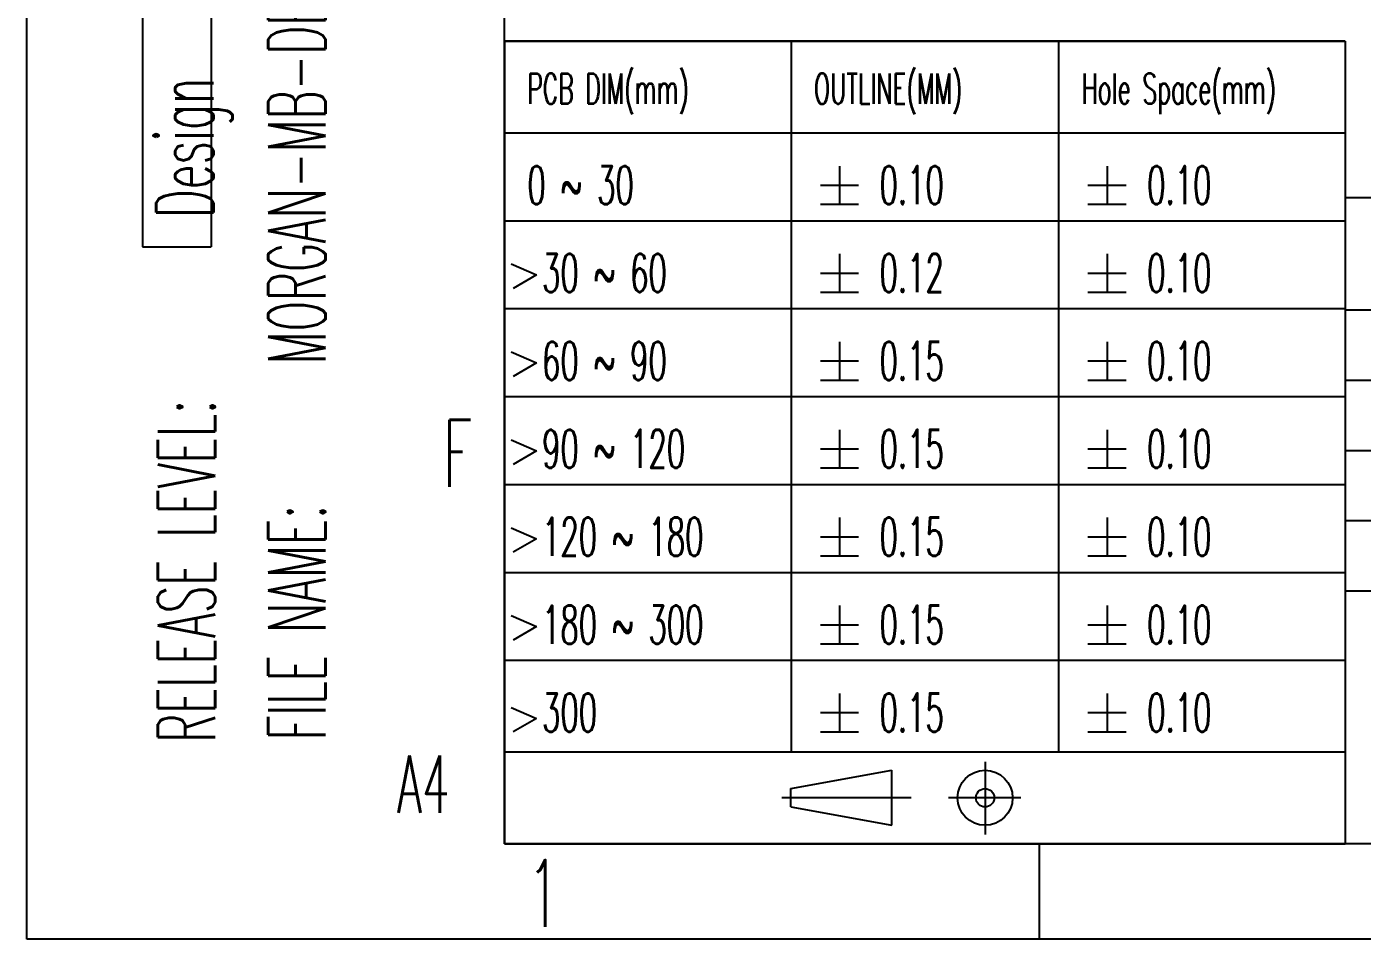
# Model space of a CAD drawing. Header units: millimetres. Extents: x 0 to 210, y 0 to 297.
# Drawn here: x 0 to 69.9, y 0 to 47.8 of the extents above; entities that cross this region are included whole.
import ezdxf

# ---------------------------------------------------------------- set-up
doc = ezdxf.new("R2010")
doc.units = ezdxf.units.MM
doc.header["$LTSCALE"] = 19.36
doc.linetypes.add('CENTER', pattern=[0.6, 0.375, -0.075, 0.075, -0.075])
doc.layers.get('0').update_dxf_attribs({"linetype": 'CONTINUOUS'})
doc.layers.add('DEFAULT_1', color=7, linetype='CENTER')
doc.layers.add('備註', color=1, linetype='CONTINUOUS')
doc.styles.get("Standard").update_dxf_attribs({"font": 'SIMPLEX.SHX', "width": 0.56})

# ---------------------------------------------------------------- blocks, each defined once
blk = doc.blocks.new('1ST_ANG_BL0', base_point=(45.772, 7.382))
at = {"color": 7}
for p, q in [((39.992, 7.882), (45.272, 8.842)), ((45.272, 5.962), (45.272, 8.842)), ((39.992, 6.922), (39.992, 7.882)), ((39.992, 6.922), (45.272, 5.962))]:
    blk.add_line(p, q, dxfattribs=at)
for radius in [1.44, 0.48]:
    blk.add_circle((50.152, 7.402), radius, dxfattribs=at)
at = {"layer": 'DEFAULT_1', "color": 2, "linetype": 'CENTER'}
for p, q in [((50.152, 9.282), (50.152, 5.482)), ((46.28, 7.402), (39.512, 7.402)), ((52.032, 7.402), (48.232, 7.402))]:
    blk.add_line(p, q, dxfattribs=at)

msp = doc.modelspace()

# ---------------------------------------------------------------- linework, layer by layer
at = {"color": 2}
for p, q in [((0, 0.009), (0, 297.009)), ((25, 47.009), (69, 47.009)), ((25, 47.009), (25, 5.009)), ((40, 47.009), (40, 9.809)), ((54, 47.009), (54, 9.809)), ((25, 42.209), (69, 42.209)), ((42.534, 40.471), (42.534, 38.471)), ((56.534, 40.471), (56.534, 38.471)), ((41.534, 39.471), (43.534, 39.471)), ((55.534, 39.471), (57.534, 39.471)), ((41.534, 38.471), (43.534, 38.471)), ((55.534, 38.471), (57.534, 38.471)), ((25, 37.609), (69, 37.609)), ((42.534, 35.871), (42.534, 33.871)), ((56.534, 35.871), (56.534, 33.871)), ((41.534, 34.871), (43.534, 34.871)), ((55.534, 34.871), (57.534, 34.871)), ((41.534, 33.871), (43.534, 33.871)), ((55.534, 33.871), (57.534, 33.871)), ((25, 33.009), (69, 33.009)), ((42.534, 31.271), (42.534, 29.271)), ((56.534, 31.271), (56.534, 29.271)), ((41.534, 30.271), (43.534, 30.271)), ((55.534, 30.271), (57.534, 30.271)), ((41.534, 29.271), (43.534, 29.271)), ((55.534, 29.271), (57.534, 29.271)), ((25, 28.409), (69, 28.409)), ((42.534, 26.671), (42.534, 24.671)), ((56.534, 26.671), (56.534, 24.671)), ((41.534, 25.671), (43.534, 25.671)), ((55.534, 25.671), (57.534, 25.671)), ((41.534, 24.671), (43.534, 24.671)), ((55.534, 24.671), (57.534, 24.671)), ((25, 23.809), (69, 23.809)), ((42.534, 22.071), (42.534, 20.071)), ((56.534, 22.071), (56.534, 20.071)), ((41.534, 21.071), (43.534, 21.071)), ((55.534, 21.071), (57.534, 21.071)), ((41.534, 20.071), (43.534, 20.071)), ((55.534, 20.071), (57.534, 20.071)), ((25, 19.209), (69, 19.209)), ((42.534, 17.471), (42.534, 15.471)), ((56.534, 17.471), (56.534, 15.471)), ((41.534, 16.471), (43.534, 16.471)), ((55.534, 16.471), (57.534, 16.471)), ((41.534, 15.471), (43.534, 15.471)), ((55.534, 15.471), (57.534, 15.471)), ((25, 14.609), (69, 14.609)), ((42.534, 12.871), (42.534, 10.871)), ((56.534, 12.871), (56.534, 10.871)), ((41.534, 11.871), (43.534, 11.871)), ((55.534, 11.871), (57.534, 11.871)), ((41.534, 10.871), (43.534, 10.871)), ((55.534, 10.871), (57.534, 10.871)), ((25, 9.809), (69, 9.809)), ((25, 5.009), (69, 5.009)), ((53, 0.009), (53, 5.009)), ((210, 0.009), (0, 0.009))]:
    msp.add_line(p, q, dxfattribs=at)
at = {"color": 7}
for p, q in [((25, 5.009), (25, 292.009)), ((69, 47.009), (25, 47.009)), ((205, 5.009), (25, 5.009))]:
    msp.add_line(p, q, dxfattribs=at)
at = {"color": 3}
for p, q in [((6.052, 65.243), (6.052, 36.243)), ((9.652, 65.243), (9.652, 36.243)), ((6.052, 36.243), (9.652, 36.243))]:
    msp.add_line(p, q, dxfattribs=at)
for p, q in [((69, 47.009), (69, 5.009)), ((69, 38.826), (205, 38.826)), ((69, 32.944), (122.665, 32.944)), ((69, 29.269), (104.286, 29.269)), ((69, 25.593), (104.286, 25.593)), ((69, 21.917), (122.665, 21.917)), ((69, 18.242), (104.286, 18.242))]:
    msp.add_line(p, q)
at = {"layer": '備註', "color": 2}
for p, q in [((25.358, 35.345), (26.684, 34.77)), ((26.684, 34.77), (25.463, 34.059)), ((25.358, 30.745), (26.684, 30.17)), ((26.684, 30.17), (25.463, 29.459)), ((25.358, 26.145), (26.684, 25.57)), ((26.684, 25.57), (25.463, 24.859)), ((25.358, 21.545), (26.684, 20.97)), ((26.684, 20.97), (25.463, 20.259)), ((25.358, 16.945), (26.684, 16.37)), ((26.684, 16.37), (25.463, 15.659)), ((25.358, 12.145), (26.684, 11.57)), ((26.684, 11.57), (25.463, 10.859))]:
    msp.add_line(p, q, dxfattribs=at)

# ---------------------------------------------------------------- block references
at = {"color": 2}
msp.add_blockref('1ST_ANG_BL0', (45.772, 7.392), dxfattribs=at)

# ---------------------------------------------------------------- texts
at = {"color": 2, "width": 0.56}
for s, p in [('MORGAN-MB-DB-FPC2-ASSY-2', (15.643, 30.098)), ('Design', (9.77, 37.743)), ('RELEASE LEVEL:', (9.861, 10.3)), ('FILE NAME:', (15.632, 10.417))]:
    msp.add_text(s, height=3, rotation=90, dxfattribs=at).set_placement(p)
for s, height, p in [('PCB DIM(mm)', 1.6, (26.2, 43.719)), ('OUTLINE(MM)', 1.6, (41.2, 43.719)), ('Hole Space(mm)', 1.6, (55.2, 43.719)), ('0 ~ 30', 2, (26.2, 38.471)), (' 0.10', 2, (43.867, 38.471)), (' 0.10', 2, (57.867, 38.471)), (' 30 ~ 60', 2, (26.2, 33.871)), (' 0.12', 2, (43.867, 33.871)), (' 0.10', 2, (57.867, 33.871)), (' 60 ~ 90', 2, (26.2, 29.271)), (' 0.15', 2, (43.867, 29.271)), (' 0.10', 2, (57.867, 29.271)), ('F', 3.5, (21.791, 23.681)), (' 90 ~ 120', 2, (26.2, 24.671)), (' 0.15', 2, (43.867, 24.671)), (' 0.10', 2, (57.867, 24.671)), (' 120 ~ 180', 2, (26.2, 20.071)), (' 0.15', 2, (43.867, 20.071)), (' 0.10', 2, (57.867, 20.071)), (' 180 ~ 300', 2, (26.2, 15.471)), (' 0.15', 2, (43.867, 15.471)), (' 0.10', 2, (57.867, 15.471)), (' 300', 2, (26.2, 10.871)), (' 0.15', 2, (43.867, 10.871)), (' 0.10', 2, (57.867, 10.871)), ('A4', 3, (19.387, 6.624)), ('1', 3.5, (26.215, 0.666))]:
    msp.add_text(s, height=height, dxfattribs=at).set_placement(p)

doc.saveas('drawing.dxf')
